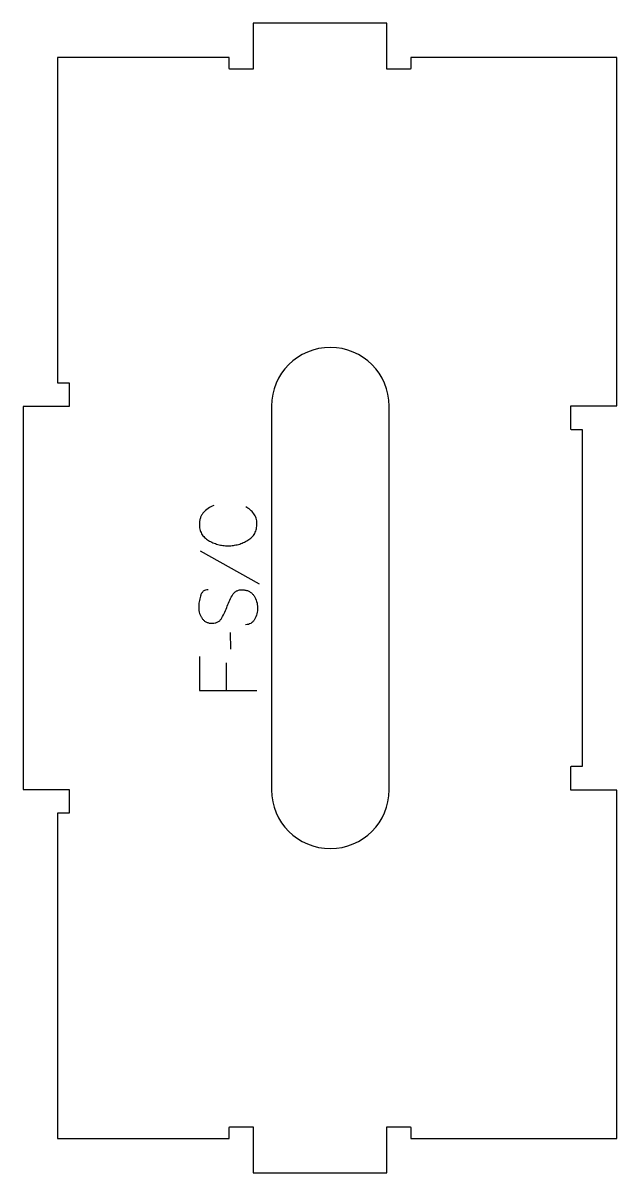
# Model space of a CAD drawing. Extents: x 0 to 310, y 0 to 600.
import ezdxf

# ---------------------------------------------------------------- set-up
doc = ezdxf.new("R2010")
doc.units = 0
for name, color, linetype in [('1_ANYTOOL_1MMDEEP_LABELS_S', 2, 'CONTINUOUS'), ('3_ANYTOOL_CUTTHROUGH_INSID', 4, 'CONTINUOUS'), ('4_ANYTOOL_CUTTHROUGH_OUTSI', 5, 'CONTINUOUS')]:
    doc.layers.add(name, color=color, linetype=linetype)

msp = doc.modelspace()

# ---------------------------------------------------------------- linework, layer by layer
at = {"layer": '1_ANYTOOL_1MMDEEP_LABELS_S'}
for p, q in [((92.353171, 324.371429), (123.1246, 307.185714)), ((107.996028, 281.814286), (108.081743, 273.028571)), ((105.853171, 266), (105.853171, 251.514286))]:
    msp.add_line(p, q, dxfattribs=at)
for points in [[(99.381743, 347.985714, 0.059291), (96.452326, 346.449553, 0.066881), (94.003171, 344.235714, 0.04529), (93.079294, 342.918729, 0.046757), (92.4121, 341.455357, 0.04633), (92.007768, 339.815445, 0.037303), (91.881743, 338.128571, 0.054828), (92.157328, 335.622931, 0.073548), (93.054957, 333.280357, 0.073729), (94.58319, 331.311035, 0.056205), (96.5746, 329.792857, 0.033355), (98.964476, 328.571688, 0.034965), (101.497814, 327.6875, 0.034911), (104.165821, 327.157473, 0.031589), (106.881743, 326.985714, 0.032085), (109.598371, 327.160217, 0.035383), (112.265671, 327.698214, 0.035431), (114.800828, 328.596703, 0.033598), (117.188886, 329.835714, 0.058628), (119.189771, 331.397915, 0.073381), (120.708528, 333.419643, 0.072539), (121.609582, 335.865616, 0.05208), (121.881743, 338.471429, 0.033243), (121.785806, 339.912803, 0.042283), (121.4746, 341.321429, 0.042766), (120.967511, 342.564125, 0.044269), (120.253171, 343.7, 0.055485), (118.33827, 345.711795, 0.045948), (116.053171, 347.3)], [(96.467457, 304.057143, 0.071867), (95.13085, 303.864029, 0.100684), (93.9496, 303.2375, 0.047558), (93.473149, 302.762946, 0.038563), (93.084421, 302.212946, 0.037928), (92.736953, 301.515759, 0.026634), (92.481743, 300.778571, 0.028461), (91.79576, 297.755238, 0.041577), (91.538886, 294.671429, 0.036938), (91.650025, 293.169069, 0.041531), (91.994243, 291.703571, 0.041583), (92.571451, 290.326195, 0.038125), (93.360314, 289.057143, 0.057611), (94.352218, 287.98699, 0.065808), (95.572814, 287.192857, 0.06469), (97.032369, 286.715361, 0.046778), (98.567457, 286.571429, 0.052235), (100.117299, 286.733784, 0.075448), (101.567457, 287.278571, 0.076671), (102.740509, 288.194663, 0.061023), (103.6246, 289.4, 0.021951), (105.151945, 292.428854, 0.018213), (106.431743, 295.571429, -0.02405), (107.737205, 298.672913, -0.02981), (109.367457, 301.614286, -0.068439), (110.333387, 302.755588, -0.079282), (111.585314, 303.564286, -0.076308), (113.163996, 303.989285, -0.047772), (114.810314, 304.014286, -0.046243), (116.491273, 303.721051, -0.06359), (118.0621, 303.071429, -0.064671), (119.346289, 302.098605, -0.057073), (120.360314, 300.842857, -0.067522), (121.723224, 297.874549, -0.070793), (122.2246, 294.65, -0.064027), (121.862085, 291.510985, -0.070447), (120.681743, 288.585714, -0.054374), (119.83211, 287.427297, -0.074742), (118.721028, 286.528571, -0.075199), (117.41465, 286.005564, -0.057737), (116.010314, 285.842857)]]:
    msp.add_lwpolyline(points, format="xyb", dxfattribs=at)
msp.add_lwpolyline([(91.881743, 269.171429), (91.881743, 251.514286), (121.881743, 251.514286)], dxfattribs=at)
at = {"layer": '3_ANYTOOL_CUTTHROUGH_INSID'}
msp.add_lwpolyline([(190.783706, 399.75, 1), (129.5, 399.75), (129.5, 199.75, 1), (190.783706, 199.75)], format="xyb", close=True, dxfattribs=at)
at = {"layer": '4_ANYTOOL_CUTTHROUGH_OUTSI'}
msp.add_lwpolyline([(291.5, 299.75), (291.5, 387.5), (285.75, 387.5, -0.414214), (285.5, 387.75), (285.5, 399.75, -0.414214), (285.75, 400), (309.5, 400), (309.5, 581.5), (202, 581.5), (202, 575.75, -0.414214), (201.75, 575.5), (189.75, 575.5, -0.414214), (189.5, 575.75), (189.5, 599.5), (120, 599.5), (120, 575.75, -0.414214), (119.75, 575.5), (107.75, 575.5, -0.414214), (107.5, 575.75), (107.5, 581.5), (18, 581.5), (18, 412), (23.75, 412, -0.414214), (24, 411.75), (24, 399.75, -0.414214), (23.75, 399.5), (0, 399.5), (0, 200), (23.75, 200, -0.414214), (24, 199.75), (24, 187.75, -0.414214), (23.75, 187.5), (18, 187.5), (18, 18), (107.5, 18), (107.5, 23.75, -0.414214), (107.75, 24), (119.75, 24, -0.414214), (120, 23.75), (120, 0), (189.5, 0), (189.5, 23.75, -0.414214), (189.75, 24), (201.75, 24, -0.414214), (202, 23.75), (202, 18), (309.5, 18), (309.5, 199.5), (285.75, 199.5, -0.414214), (285.5, 199.75), (285.5, 211.75, -0.414214), (285.75, 212), (291.5, 212)], format="xyb", close=True, dxfattribs=at)

doc.saveas('drawing.dxf')
